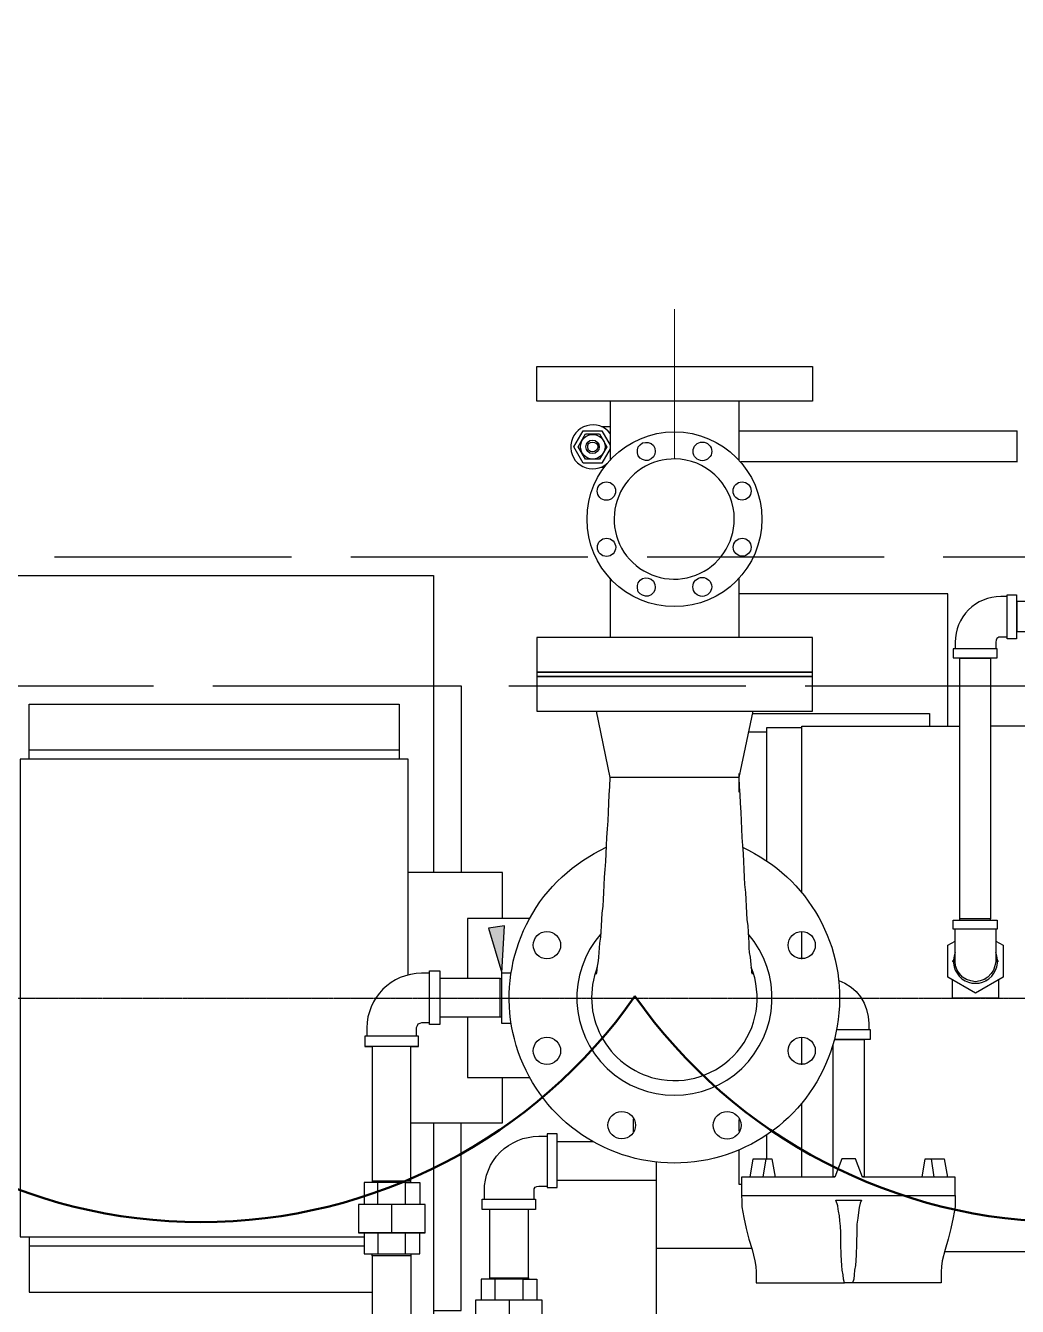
# Model space of a CAD drawing. Header units: millimetres. Extents: x -300 to 383236, y -195106 to -144646.
# Drawn here: x 24744 to 25430, y -175343 to -174457 of the extents above; entities that cross this region are included whole.
import ezdxf

# ---------------------------------------------------------------- set-up
doc = ezdxf.new("R2010")
doc.units = ezdxf.units.MM
doc.header["$LTSCALE"] = 60
doc.linetypes.add('CENTER2', pattern=[28.575, 19.05, -3.175, 3.175, -3.175])
doc.linetypes.add('PDF_IMPORT', pattern=[1, 0.8, -0.2])
doc.layers.add('C_REV', color=4, linetype='Continuous', lineweight=50)
doc.layers.add('EQUIPMENT', color=253, linetype='Continuous', lineweight=0)
doc.layers.add('CENTER', color=1, linetype='CENTER2')

# ---------------------------------------------------------------- blocks, each defined once
blk = doc.blocks.new('A$C44261593')
h = blk.add_hatch()
h.set_pattern_fill('ANSI31', color=253, scale=100)
h.set_pattern_definition([(45, (0, -50460), (-224.5064, 224.5064), [])])
edge = h.paths.add_edge_path()
edge.add_line((-58347.03, -14256), (-58347.03, -14056))
edge.add_line((-58347.03, -14056), (-57547.03, -14056))
edge.add_line((-57547.03, -14056), (-57547.03, -15056))
edge.add_line((-57547.03, -15056), (-60547.03, -15056))
edge.add_line((-60547.03, -15056), (-60547.03, -31056))
edge.add_line((-60547.03, -31056), (-57647.03, -31056))
edge.add_line((-57647.03, -31056), (-57647.03, -32268))
edge.add_line((-57647.03, -32268), (-43347.03, -32268))
edge.add_line((-43347.03, -32268), (-43347.03, -29256))
edge.add_line((-43347.03, -29256), (-34347.03, -29256))
edge.add_line((-34347.03, -29256), (-34347.03, -14206))
edge.add_line((-34347.03, -14206), (-33547.03, -14206))
edge.add_line((-33547.03, -14206), (-33547.03, -29256))
edge.add_line((-33547.03, -29256), (-30497.03, -29256))
edge.add_line((-30497.03, -29256), (-30497.03, -30056))
edge.add_line((-30497.03, -30056), (-30547.03, -30056))
edge.add_line((-30547.03, -30056), (-30547.03, -34906))
edge.add_line((-30547.03, -34906), (-30569.24, -34906))
edge.add_arc((-31589.72, -35133.69), 1045.58, 12.57767, 76.57873)
edge.add_line((-31347.03, -34116.66), (-31347.03, -30056))
edge.add_line((-31347.03, -30056), (-42547.03, -30056))
edge.add_line((-42547.03, -30056), (-42547.03, -34906))
edge.add_line((-42547.03, -34906), (-43347.03, -34906))
edge.add_line((-43347.03, -34906), (-43347.03, -33068))
edge.add_line((-43347.03, -33068), (-57647.03, -33068))
edge.add_line((-57647.03, -33068), (-57647.03, -34906))
edge.add_line((-57647.03, -34906), (-58447.03, -34906))
edge.add_line((-58447.03, -34906), (-58447.03, -31856))
edge.add_line((-58447.03, -31856), (-66197.03, -31856))
edge.add_line((-66197.03, -31856), (-66197.03, -31056))
edge.add_line((-66197.03, -31056), (-61347.03, -31056))
edge.add_line((-61347.03, -31056), (-61347.03, -14256))
edge.add_line((-61347.03, -14256), (-58347.03, -14256))

msp = doc.modelspace()

# ---------------------------------------------------------------- linework, layer by layer
at = {"layer": 'C_REV'}
msp.add_lwpolyline([(35365.28, -175128.33, -0.520567), (34765.28, -175128.33, -0.520567), (34165.28, -175128.33, -0.520567), (33565.28, -175128.33, -0.520567), (32965.28, -175128.33, -0.520567), (32365.28, -175128.33, -0.520567), (31765.28, -175128.33, -0.520567), (31165.28, -175128.33, -0.520567), (30565.28, -175128.33, -0.520567), (29965.28, -175128.33, -0.520567), (29365.28, -175128.33, -0.520567), (28765.28, -175128.33, -0.520567), (28165.28, -175128.33, -0.520567), (27565.28, -175128.33, -0.520567), (26965.28, -175128.33, -0.520567), (26365.28, -175128.33, -0.520567), (25765.28, -175128.33, -0.520567), (25165.28, -175128.33, -0.520567), (24565.28, -175128.33, -0.520567), (23965.28, -175128.33, -0.520567), (23365.28, -175128.33, -0.520567), (22765.28, -175128.33, -0.520567)], format="xyb", dxfattribs=at)
at = {"layer": 'CENTER', "color": 253, "ltscale": 0.001}
msp.add_line((23657.56, -175129.65), (27328.37, -175129.65), dxfattribs=at)
at = {"layer": 'EQUIPMENT', "color": 253, "lineweight": 13}
msp.add_lwpolyline([(25192.66, -174756.59), (25192.66, -174716.9), (25192.66, -174693.09), (25192.66, -174653.4)], dxfattribs=at)
at = {"layer": 'EQUIPMENT', "color": 253, "lineweight": 25}
for points in [[(25287.91, -174693.09), (25287.91, -174716.9), (25287.12, -174716.9), (25286.33, -174716.9), (25284.47, -174716.9), (25282.09, -174716.9), (25278.92, -174716.9), (25274.95, -174716.9), (25270.45, -174716.9), (25265.42, -174716.9), (25259.87, -174716.9), (25253.52, -174716.9), (25247.17, -174716.9), (25240.29, -174716.9), (25232.62, -174716.9), (25224.94, -174716.9), (25217.01, -174716.9), (25209.07, -174716.9), (25200.87, -174716.9), (25192.66, -174716.9), (25183.93, -174716.9), (25175.99, -174716.9), (25167.79, -174716.9), (25159.86, -174716.9), (25152.18, -174716.9), (25145.04, -174716.9), (25137.89, -174716.9), (25131.28, -174716.9), (25124.93, -174716.9), (25119.64, -174716.9), (25114.61, -174716.9), (25110.11, -174716.9), (25106.14, -174716.9), (25102.97, -174716.9), (25100.59, -174716.9), (25098.74, -174716.9), (25097.68, -174716.9), (25097.41, -174716.9), (25097.41, -174693.09), (25097.68, -174693.09), (25098.74, -174693.09), (25100.59, -174693.09), (25102.97, -174693.09), (25106.14, -174693.09), (25110.11, -174693.09), (25114.61, -174693.09), (25119.64, -174693.09), (25124.93, -174693.09), (25131.28, -174693.09), (25137.89, -174693.09), (25145.04, -174693.09), (25152.18, -174693.09), (25159.86, -174693.09), (25167.79, -174693.09), (25175.99, -174693.09), (25183.93, -174693.09), (25192.66, -174693.09), (25200.87, -174693.09), (25209.07, -174693.09), (25217.01, -174693.09), (25224.94, -174693.09), (25232.62, -174693.09), (25240.29, -174693.09), (25247.17, -174693.09), (25253.52, -174693.09), (25259.87, -174693.09), (25265.42, -174693.09), (25270.45, -174693.09), (25274.95, -174693.09), (25278.92, -174693.09), (25282.09, -174693.09), (25284.47, -174693.09), (25286.33, -174693.09), (25287.12, -174693.09)], [(25131.02, -174757.12), (25125.99, -174748.65), (25131.02, -174739.66), (25140.81, -174739.66), (25145.83, -174748.65), (25140.81, -174757.12)], [(25136.04, -174745.21), (25137.37, -174745.48), (25138.69, -174746.27), (25139.48, -174747.6), (25139.48, -174749.18), (25138.69, -174750.77), (25137.37, -174751.83), (25136.04, -174752.09), (25134.46, -174751.83), (25133.13, -174750.77), (25132.6, -174749.18), (25132.6, -174747.6), (25133.13, -174746.27), (25134.46, -174745.48)], [(25179.17, -174751.83), (25178.91, -174753.68), (25178.11, -174755.53), (25176.52, -174756.86), (25174.41, -174757.91), (25172.56, -174757.91), (25170.44, -174757.39), (25168.85, -174756.33), (25167.53, -174754.74), (25167, -174752.62), (25167, -174750.51), (25167.53, -174748.65), (25168.85, -174747.07), (25170.44, -174745.74), (25172.56, -174745.48), (25174.41, -174745.48), (25176.52, -174746.27), (25178.11, -174747.6), (25178.91, -174749.45)], [(25179.17, -174845.49), (25178.91, -174847.61), (25178.11, -174849.2), (25176.52, -174850.78), (25174.41, -174851.84), (25172.56, -174851.84), (25170.44, -174851.05), (25168.85, -174850.25), (25167.53, -174848.67), (25167, -174846.29), (25167, -174844.43), (25167.53, -174842.58), (25168.85, -174840.73), (25170.44, -174839.67), (25172.56, -174839.14), (25174.41, -174839.41), (25176.52, -174839.94), (25178.11, -174841.52), (25178.91, -174843.64)], [(25422.59, -174850.78), (25428.94, -174850.78), (25428.94, -174851.05), (25428.94, -174852.11), (25428.94, -174853.69), (25428.94, -174855.81), (25428.94, -174858.46), (25428.94, -174861.37), (25428.94, -174864.54), (25428.94, -174867.72), (25428.94, -174870.63), (25428.94, -174873.8), (25428.94, -174876.18), (25428.94, -174878.04), (25428.94, -174879.62), (25428.94, -174880.95), (25428.94, -174881.21), (25422.59, -174881.21), (25422.59, -174880.95), (25422.59, -174879.62), (25422.59, -174878.04), (25422.59, -174876.18), (25422.59, -174873.8), (25422.59, -174870.63), (25422.59, -174867.72), (25422.59, -174864.54), (25422.59, -174861.37), (25422.59, -174858.46), (25422.59, -174855.81), (25422.59, -174853.69), (25422.59, -174852.11), (25422.59, -174851.05)], [(25287.91, -174880.42), (25287.12, -174880.42), (25286.33, -174880.42), (25284.47, -174880.42), (25282.09, -174880.42), (25278.92, -174880.42), (25274.95, -174880.42), (25270.45, -174880.42), (25265.42, -174880.42), (25259.87, -174880.42), (25253.52, -174880.42), (25247.17, -174880.42), (25240.29, -174880.42), (25232.62, -174880.42), (25224.94, -174880.42), (25217.01, -174880.42), (25209.07, -174880.42), (25200.87, -174880.42), (25192.66, -174880.42), (25183.93, -174880.42), (25175.99, -174880.42), (25167.79, -174880.42), (25159.86, -174880.42), (25152.18, -174880.42), (25145.04, -174880.42), (25137.89, -174880.42), (25131.28, -174880.42), (25124.93, -174880.42), (25119.64, -174880.42), (25114.61, -174880.42), (25110.11, -174880.42), (25106.14, -174880.42), (25102.97, -174880.42), (25100.59, -174880.42), (25098.74, -174880.42), (25097.68, -174880.42), (25097.41, -174880.42), (25097.41, -174904.23), (25097.68, -174904.23), (25098.74, -174904.23), (25100.59, -174904.23), (25102.97, -174904.23), (25106.14, -174904.23), (25110.11, -174904.23), (25114.61, -174904.23), (25119.64, -174904.23), (25124.93, -174904.23), (25131.28, -174904.23), (25137.89, -174904.23), (25145.04, -174904.23), (25152.18, -174904.23), (25159.86, -174904.23), (25167.79, -174904.23), (25175.99, -174904.23), (25183.93, -174904.23), (25192.66, -174904.23), (25200.87, -174904.23), (25209.07, -174904.23), (25217.01, -174904.23), (25224.94, -174904.23), (25232.62, -174904.23), (25240.29, -174904.23), (25247.17, -174904.23), (25253.52, -174904.23), (25259.87, -174904.23), (25265.42, -174904.23), (25270.45, -174904.23), (25274.95, -174904.23), (25278.92, -174904.23), (25282.09, -174904.23), (25284.47, -174904.23), (25286.33, -174904.23), (25287.12, -174904.23), (25287.91, -174904.23)], [(25385.28, -174894.44), (25385.54, -174894.44), (25386.6, -174894.44), (25388.19, -174894.44), (25390.31, -174894.44), (25392.95, -174894.44), (25395.86, -174894.44), (25399.04, -174894.44), (25402.21, -174894.44), (25405.39, -174894.44), (25408.3, -174894.44), (25410.68, -174894.44), (25413.06, -174894.44), (25414.65, -174894.44), (25415.44, -174894.44), (25415.71, -174894.44), (25415.71, -174888.09), (25415.44, -174888.09), (25414.65, -174888.09), (25413.06, -174888.09), (25410.68, -174888.09), (25408.3, -174888.09), (25405.39, -174888.09), (25402.21, -174888.09), (25399.04, -174888.09), (25395.86, -174888.09), (25392.95, -174888.09), (25390.31, -174888.09), (25388.19, -174888.09), (25386.6, -174888.09), (25385.54, -174888.09), (25385.28, -174888.09)], [(25287.91, -174904.23), (25287.12, -174904.23), (25286.33, -174904.23), (25284.47, -174904.23), (25282.09, -174904.23), (25278.92, -174904.23), (25274.95, -174904.23), (25270.45, -174904.23), (25265.42, -174904.23), (25259.87, -174904.23), (25253.52, -174904.23), (25247.17, -174904.23), (25240.29, -174904.23), (25232.62, -174904.23), (25224.94, -174904.23), (25217.01, -174904.23), (25209.07, -174904.23), (25200.87, -174904.23), (25192.66, -174904.23), (25183.93, -174904.23), (25175.99, -174904.23), (25167.79, -174904.23), (25159.86, -174904.23), (25152.18, -174904.23), (25145.04, -174904.23), (25137.89, -174904.23), (25131.28, -174904.23), (25124.93, -174904.23), (25119.64, -174904.23), (25114.61, -174904.23), (25110.11, -174904.23), (25106.14, -174904.23), (25102.97, -174904.23), (25100.59, -174904.23), (25098.74, -174904.23), (25097.68, -174904.23), (25097.41, -174904.23), (25097.41, -174907.4), (25097.68, -174907.4), (25098.74, -174907.4), (25100.59, -174907.4), (25102.97, -174907.4), (25106.14, -174907.4), (25110.11, -174907.4), (25114.61, -174907.4), (25119.64, -174907.4), (25124.93, -174907.4), (25131.28, -174907.4), (25137.89, -174907.4), (25145.04, -174907.4), (25152.18, -174907.4), (25159.86, -174907.4), (25167.79, -174907.4), (25175.99, -174907.4), (25183.93, -174907.4), (25192.66, -174907.4), (25200.87, -174907.4), (25209.07, -174907.4), (25217.01, -174907.4), (25224.94, -174907.4), (25232.62, -174907.4), (25240.29, -174907.4), (25247.17, -174907.4), (25253.52, -174907.4), (25259.87, -174907.4), (25265.42, -174907.4), (25270.45, -174907.4), (25274.95, -174907.4), (25278.92, -174907.4), (25282.09, -174907.4), (25284.47, -174907.4), (25286.33, -174907.4), (25287.12, -174907.4), (25287.91, -174907.4)], [(25097.41, -174931.22), (25097.68, -174931.22), (25098.74, -174931.22), (25100.59, -174931.22), (25102.97, -174931.22), (25106.14, -174931.22), (25110.11, -174931.22), (25114.61, -174931.22), (25119.64, -174931.22), (25124.93, -174931.22), (25131.28, -174931.22), (25137.89, -174931.22), (25145.04, -174931.22), (25152.18, -174931.22), (25159.86, -174931.22), (25167.79, -174931.22), (25175.99, -174931.22), (25183.93, -174931.22), (25192.66, -174931.22), (25200.87, -174931.22), (25209.07, -174931.22), (25217.01, -174931.22), (25224.94, -174931.22), (25232.62, -174931.22), (25240.29, -174931.22), (25247.17, -174931.22), (25253.52, -174931.22), (25259.87, -174931.22), (25265.42, -174931.22), (25270.45, -174931.22), (25274.95, -174931.22), (25278.92, -174931.22), (25282.09, -174931.22), (25284.47, -174931.22), (25286.33, -174931.22), (25287.12, -174931.22), (25287.91, -174931.22), (25287.91, -174907.4), (25287.12, -174907.4), (25286.33, -174907.4), (25284.47, -174907.4), (25282.09, -174907.4), (25278.92, -174907.4), (25274.95, -174907.4), (25270.45, -174907.4), (25265.42, -174907.4), (25259.87, -174907.4), (25253.52, -174907.4), (25247.17, -174907.4), (25240.29, -174907.4), (25232.62, -174907.4), (25224.94, -174907.4), (25217.01, -174907.4), (25209.07, -174907.4), (25200.87, -174907.4), (25192.66, -174907.4), (25183.93, -174907.4), (25175.99, -174907.4), (25167.79, -174907.4), (25159.86, -174907.4), (25152.18, -174907.4), (25145.04, -174907.4), (25137.89, -174907.4), (25131.28, -174907.4), (25124.93, -174907.4), (25119.64, -174907.4), (25114.61, -174907.4), (25110.11, -174907.4), (25106.14, -174907.4), (25102.97, -174907.4), (25100.59, -174907.4), (25098.74, -174907.4), (25097.68, -174907.4), (25097.41, -174907.4)], [(24746.58, -174958.2), (24746.58, -174926.45), (25002.16, -174926.45), (25002.16, -174958.2)], [(25385.28, -175082.03), (25385.28, -175075.68), (25385.54, -175075.68), (25386.6, -175075.68), (25388.19, -175075.68), (25390.31, -175075.68), (25392.95, -175075.68), (25395.86, -175075.68), (25399.04, -175075.68), (25402.21, -175075.68), (25405.39, -175075.68), (25408.3, -175075.68), (25410.68, -175075.68), (25413.06, -175075.68), (25414.65, -175075.68), (25415.44, -175075.68), (25415.71, -175075.68), (25415.71, -175082.03), (25415.44, -175082.03), (25414.65, -175082.03), (25413.06, -175082.03), (25410.68, -175082.03), (25408.3, -175082.03), (25405.39, -175082.03), (25402.21, -175082.03), (25399.04, -175082.03), (25395.86, -175082.03), (25392.95, -175082.03), (25390.31, -175082.03), (25388.19, -175082.03), (25386.6, -175082.03), (25385.54, -175082.03)], [(25064.08, -175081.24), (25073.34, -175112.19), (25075.19, -175079.65)], [(25023.33, -175110.87), (25030.47, -175110.87), (25030.47, -175111.4), (25030.47, -175112.46), (25030.47, -175114.04), (25030.47, -175116.69), (25030.47, -175119.07), (25030.47, -175122.25), (25030.47, -175125.69), (25030.47, -175129.65), (25030.47, -175133.09), (25030.47, -175136.53), (25030.47, -175139.71), (25030.47, -175142.62), (25030.47, -175144.74), (25030.47, -175146.85), (25030.47, -175147.65), (25030.47, -175147.91), (25023.33, -175147.91), (25023.33, -175147.65), (25023.33, -175146.85), (25023.33, -175144.74), (25023.33, -175142.62), (25023.33, -175139.71), (25023.33, -175136.53), (25023.33, -175133.09), (25023.33, -175129.65), (25023.33, -175125.69), (25023.33, -175122.25), (25023.33, -175119.07), (25023.33, -175116.69), (25023.33, -175114.04), (25023.33, -175112.46), (25023.33, -175111.4)], [(25111.44, -175260.62), (25111.44, -175260.36), (25111.44, -175259.56), (25111.44, -175257.45), (25111.44, -175255.33), (25111.44, -175252.42), (25111.44, -175249.25), (25111.44, -175245.81), (25111.44, -175242.37), (25111.44, -175238.4), (25111.44, -175234.96), (25111.44, -175231.78), (25111.44, -175229.4), (25111.44, -175226.76), (25111.44, -175225.17), (25111.44, -175224.11), (25111.44, -175223.58), (25104.56, -175223.58), (25104.56, -175224.11), (25104.56, -175225.17), (25104.56, -175226.76), (25104.56, -175229.4), (25104.56, -175231.78), (25104.56, -175234.96), (25104.56, -175238.4), (25104.56, -175242.37), (25104.56, -175245.81), (25104.56, -175249.25), (25104.56, -175252.42), (25104.56, -175255.33), (25104.56, -175257.45), (25104.56, -175259.56), (25104.56, -175260.36), (25104.56, -175260.62)], [(25096.62, -175268.56), (25096.62, -175275.7), (25096.36, -175275.7), (25095.56, -175275.7), (25093.44, -175275.7), (25091.33, -175275.7), (25088.42, -175275.7), (25085.24, -175275.7), (25081.8, -175275.7), (25078.36, -175275.7), (25074.39, -175275.7), (25070.96, -175275.7), (25067.78, -175275.7), (25064.87, -175275.7), (25062.75, -175275.7), (25061.17, -175275.7), (25059.84, -175275.7), (25059.58, -175275.7), (25059.58, -175268.56), (25059.84, -175268.56), (25061.17, -175268.56), (25062.75, -175268.56), (25064.87, -175268.56), (25067.78, -175268.56), (25070.96, -175268.56), (25074.39, -175268.56), (25078.36, -175268.56), (25081.8, -175268.56), (25085.24, -175268.56), (25088.42, -175268.56), (25091.33, -175268.56), (25093.44, -175268.56), (25095.56, -175268.56), (25096.36, -175268.56)], [(25315.69, -175326.5), (25314.64, -175326.5), (25313.05, -175326.5), (25311.46, -175326.5), (25310.14, -175326.5), (25309.34, -175323.86), (25309.08, -175320.95), (25308.55, -175317.77), (25308.29, -175314.6), (25307.76, -175307.45), (25307.49, -175299.52), (25307.49, -175291.58), (25307.23, -175287.35), (25306.96, -175283.64), (25306.7, -175280.2), (25305.91, -175277.03), (25305.64, -175275.44), (25305.38, -175273.32), (25304.05, -175269.35), (25308.55, -175269.35), (25313.05, -175269.35), (25317.28, -175269.35), (25321.78, -175269.35), (25320.99, -175271.47), (25320.19, -175274.38), (25319.66, -175277.82), (25319.4, -175281.79), (25318.61, -175286.02), (25318.61, -175290.52), (25318.34, -175299.52), (25318.08, -175307.45), (25317.81, -175314.6), (25317.02, -175317.77), (25316.75, -175320.95), (25316.49, -175323.86)], [(25078.36, -175338.41), (25055.08, -175338.41), (25055.08, -175358.25), (25078.36, -175358.25), (25101.12, -175358.25), (25101.12, -175338.41)]]:
    msp.add_lwpolyline(points, close=True, dxfattribs=at)
for points in [[(25148.21, -174716.9), (25148.21, -174757.91)], [(25237.11, -174716.9), (25237.11, -174757.91)], [(25148.21, -174749.98), (25142.39, -174759.77), (25129.43, -174759.77), (25123.08, -174748.65), (25129.43, -174737.54), (25142.39, -174737.54), (25148.21, -174747.33)], [(25148.21, -174734.63), (25145.04, -174734.63), (25142.13, -174734.63)], [(25429.47, -174737.81), (25237.11, -174737.81)], [(25429.73, -174758.97), (25429.47, -174758.97), (25429.47, -174758.71), (25429.47, -174757.91), (25429.47, -174756.33), (25429.47, -174753.95), (25429.47, -174751.56), (25429.47, -174748.65), (25429.47, -174745.74), (25429.47, -174743.1), (25429.47, -174740.98), (25429.47, -174739.39), (25429.47, -174738.07), (25429.47, -174737.81), (25429.73, -174737.81)], [(25429.47, -174758.97), (25238.44, -174758.97)], [(25142.13, -174762.68), (25143.98, -174762.68)], [(24721.18, -175101.08), (24721.18, -174837.55), (25025.98, -174837.55), (25025.98, -175042.87)], [(25148.21, -174839.41), (25148.21, -174880.42)], [(25237.11, -174839.41), (25237.11, -174880.42)], [(25381.58, -174941.54), (25381.58, -174850.25), (25237.11, -174850.25)], [(25428.94, -174855.28), (25429.47, -174855.28)], [(26590.46, -174876.45), (25429.47, -174876.45), (25429.47, -174876.18), (25429.47, -174875.39), (25429.47, -174873.27), (25429.47, -174871.16), (25429.47, -174868.51), (25429.47, -174866.13), (25429.47, -174863.22), (25429.47, -174860.57), (25429.47, -174858.46), (25429.47, -174856.87), (25429.47, -174855.55), (25429.47, -174855.28), (26590.46, -174855.28)], [(25422.59, -174880.15), (25418.09, -174880.15), (25416.77, -174880.15), (25415.44, -174880.95), (25414.91, -174882.27), (25414.65, -174883.59), (25414.65, -174888.09)], [(25428.94, -174876.45), (25429.47, -174876.45)], [(25410.94, -174894.44), (25410.94, -174894.97), (25410.68, -174894.97), (25409.89, -174894.97), (25408.3, -174894.97), (25405.92, -174894.97), (25403.01, -174894.97), (25400.63, -174894.97), (25397.72, -174894.97), (25395.07, -174894.97), (25392.95, -174894.97), (25391.37, -174894.97), (25390.04, -174894.97), (25389.78, -174894.97), (25389.78, -174894.44)], [(25410.94, -174894.97), (25410.94, -175074.89), (25410.68, -175074.89), (25409.89, -175074.89), (25408.3, -175074.89), (25405.92, -175074.89), (25403.01, -175074.89), (25400.63, -175074.89), (25397.72, -175074.89), (25395.07, -175074.89), (25392.95, -175074.89), (25391.37, -175074.89), (25390.04, -175074.89), (25389.78, -175074.89), (25389.78, -174894.97)], [(25025.98, -174913.75), (25045.03, -174913.75), (25045.03, -175042.87)], [(25246.64, -174931.22), (25237.11, -174977.25), (25236.32, -174977.25), (25235.53, -174977.25), (25233.67, -174977.25), (25231.03, -174977.25), (25227.85, -174977.25), (25224.15, -174977.25), (25219.65, -174977.25), (25214.89, -174977.25), (25209.33, -174977.25), (25204.04, -174977.25), (25198.22, -174977.25), (25192.66, -174977.25), (25186.58, -174977.25), (25180.76, -174977.25), (25175.47, -174977.25), (25170.44, -174977.25), (25165.41, -174977.25), (25161.18, -174977.25), (25157.47, -174977.25), (25153.77, -174977.25), (25151.39, -174977.25), (25149.54, -174977.25), (25148.48, -174977.25), (25148.21, -174977.25), (25138.69, -174931.22)], [(25246.37, -174932.8), (25368.88, -174932.8), (25368.88, -174941.54)], [(25243.46, -174945.5), (25256.43, -174945.5)], [(25256.43, -175034.93), (25256.43, -175025.14), (25256.43, -175015.88), (25256.43, -175007.15), (25256.43, -174998.42), (25256.43, -174990.48), (25256.43, -174983.34), (25256.43, -174976.46), (25256.43, -174970.11), (25256.43, -174964.55), (25256.43, -174959.53), (25256.43, -174955.03), (25256.43, -174951.06), (25256.43, -174947.89), (25256.43, -174945.77), (25256.43, -174943.92), (25256.43, -174942.86), (25256.43, -174942.59), (25280.51, -174942.59)], [(25280.51, -175056.63), (25280.51, -175046.05), (25280.51, -175035.99), (25280.51, -175026.2), (25280.51, -175016.68), (25280.51, -175007.42), (25280.51, -174998.69), (25280.51, -174990.75), (25280.51, -174983.34), (25280.51, -174976.2), (25280.51, -174969.85), (25280.51, -174963.76), (25280.51, -174958.73), (25280.51, -174954.24), (25280.51, -174950.53), (25280.51, -174947.36), (25280.51, -174944.71), (25280.51, -174942.86), (25280.51, -174942.06), (25280.51, -174941.54), (25389.78, -174941.54)], [(25520.48, -174941.54), (25410.94, -174941.54)], [(24746.58, -174964.55), (24746.58, -174958.2)], [(25002.16, -174958.2), (25002.16, -174964.55)], [(25008.51, -175113.78), (25008.51, -174964.55), (24740.23, -174964.55), (24740.23, -175294.75), (24978.09, -175294.75)], [(25138.69, -175112.99), (25138.69, -175112.72), (25138.95, -175111.93), (25139.22, -175110.6), (25139.22, -175108.75), (25139.48, -175106.37), (25140.01, -175103.99), (25140.28, -175101.34), (25140.54, -175098.17), (25140.81, -175094.99), (25141.07, -175091.55), (25141.6, -175087.59), (25141.86, -175083.88), (25142.13, -175079.65), (25142.39, -175075.41), (25142.66, -175070.92), (25143.19, -175066.15), (25143.45, -175061.39), (25143.72, -175056.63), (25143.98, -175051.6), (25144.24, -175046.05), (25144.77, -175040.75), (25145.04, -175035.2), (25145.3, -175029.91), (25145.57, -175024.09), (25145.83, -175018.53), (25146.36, -175012.71), (25146.63, -175007.15), (25146.89, -175001.07), (25147.16, -174994.98), (25147.42, -174989.16), (25147.95, -174983.34), (25148.21, -174977.25)], [(25237.11, -174977.25), (25237.38, -174983.34), (25237.64, -174989.16), (25237.91, -174994.98), (25238.44, -175001.07), (25238.7, -175007.15), (25238.97, -175012.71), (25239.23, -175018.53), (25239.49, -175024.09), (25240.02, -175029.91), (25240.29, -175035.2), (25240.55, -175040.75), (25240.82, -175046.05), (25241.08, -175051.07), (25241.61, -175056.63), (25241.88, -175061.39), (25242.14, -175066.15), (25242.41, -175070.92), (25242.67, -175075.41), (25243.2, -175079.65), (25243.46, -175083.88), (25243.73, -175087.59), (25243.99, -175091.55), (25243.99, -175094.99), (25244.26, -175098.17), (25244.79, -175101.34), (25245.05, -175103.99), (25245.32, -175106.37), (25245.58, -175108.75), (25245.84, -175110.6), (25245.84, -175111.93), (25246.37, -175112.72), (25246.37, -175112.99)], [(25237.11, -174979.37), (25237.38, -174979.37)], [(25237.38, -174987.31), (25237.38, -174980.69), (25237.38, -174974.34)], [(25073.6, -175074.62), (25073.6, -175069.06), (25073.6, -175063.51), (25073.6, -175059.01), (25073.6, -175055.04), (25073.6, -175051.07), (25073.6, -175048.43), (25073.6, -175046.05), (25073.6, -175044.46), (25073.6, -175043.14), (25073.6, -175042.87), (25008.51, -175042.87)], [(25092.39, -175074.62), (25049.52, -175074.62), (25049.52, -175082.29), (25049.52, -175090.5), (25049.52, -175098.7), (25049.52, -175107.43), (25049.52, -175116.16)], [(25389.78, -175075.68), (25389.78, -175074.89)], [(25410.94, -175075.68), (25410.94, -175074.89)], [(25280.51, -175102.67), (25280.51, -175093.14), (25280.51, -175083.62)], [(25414.65, -175082.03), (25414.65, -175086.79), (25414.65, -175089.97), (25414.65, -175093.41), (25414.65, -175096.32), (25414.65, -175099.23), (25414.65, -175101.34), (25414.65, -175102.93), (25414.65, -175103.99), (25414.65, -175104.25), (25414.12, -175107.43), (25413.06, -175110.34), (25411.47, -175112.72), (25409.09, -175115.1), (25406.71, -175116.69), (25403.8, -175117.75), (25400.63, -175118.28), (25397.45, -175117.75), (25394.54, -175116.69), (25391.63, -175115.1), (25389.51, -175112.72), (25387.93, -175110.34), (25386.87, -175107.43), (25386.6, -175104.25), (25386.6, -175103.99), (25386.6, -175102.93), (25386.6, -175101.34), (25386.6, -175099.23), (25386.6, -175096.32), (25386.6, -175093.41), (25386.6, -175089.97), (25386.6, -175086.79), (25386.6, -175082.03)], [(25414.65, -175090.23), (25419.68, -175093.14), (25419.68, -175115.1), (25400.63, -175126.21), (25381.58, -175115.1), (25381.58, -175093.14), (25386.6, -175090.23)], [(25385.28, -175104.78), (25385.02, -175104.25), (25385.28, -175103.46)], [(25415.71, -175103.46), (25416.24, -175104.25), (25415.71, -175104.78)], [(25079.69, -175147.12), (25073.34, -175147.12), (25073.34, -175129.65), (25073.34, -175112.19), (25079.69, -175112.19)], [(25072.01, -175116.16), (25030.47, -175116.16)], [(25073.34, -175142.88), (25072.01, -175142.88), (25072.01, -175142.62), (25072.01, -175141.56), (25072.01, -175139.97), (25072.01, -175137.86), (25072.01, -175135.21), (25072.01, -175132.56), (25072.01, -175129.65), (25072.01, -175126.48), (25072.01, -175123.83), (25072.01, -175121.45), (25072.01, -175119.07), (25072.01, -175117.48), (25072.01, -175116.69), (25072.01, -175116.16), (25073.34, -175116.16)], [(25306.17, -175117.48), (25310.4, -175119.34), (25314.64, -175121.98), (25318.08, -175125.16), (25321.25, -175128.86), (25323.63, -175133.09), (25325.22, -175137.59), (25326.54, -175142.35), (25326.81, -175147.12), (25326.81, -175151.61)], [(25416.5, -175116.95), (25416.5, -175129.65), (25384.75, -175129.65), (25384.75, -175116.95)], [(25393.22, -175117.48), (25392.69, -175117.48), (25392.42, -175116.95)], [(25408.56, -175116.95), (25408.3, -175117.48), (25407.51, -175117.48)], [(25073.34, -175129.65), (25078.36, -175129.65)], [(25023.33, -175146.85), (25017.77, -175146.85), (25016.45, -175147.12), (25015.13, -175147.65), (25014.6, -175148.7), (25014.07, -175150.29), (25014.07, -175155.85)], [(25072.01, -175142.88), (25030.47, -175142.88)], [(25049.52, -175142.88), (25049.52, -175151.61), (25049.52, -175160.08), (25049.52, -175168.55), (25049.52, -175176.49), (25049.52, -175184.42), (25092.39, -175184.42)], [(25015.66, -175162.99), (25015.66, -175155.85), (25015.13, -175155.85), (25014.07, -175155.85), (25012.48, -175155.85), (25010.1, -175155.85), (25007.46, -175155.85), (25004.02, -175155.85), (25000.84, -175155.85), (24997.14, -175155.85), (24993.43, -175155.85), (24989.99, -175155.85), (24986.82, -175155.85), (24983.91, -175155.85), (24981.79, -175155.85), (24979.94, -175155.85), (24978.88, -175155.85), (24978.62, -175155.85), (24978.62, -175162.99)], [(25280.51, -175175.69), (25280.51, -175166.17), (25280.51, -175156.64)], [(25302.99, -175157.96), (25305.64, -175157.96), (25308.82, -175157.96), (25311.73, -175157.96), (25314.9, -175157.96), (25318.08, -175157.96), (25320.99, -175157.96), (25323.37, -175157.96), (25325.22, -175157.96), (25326.81, -175157.96), (25327.87, -175157.96), (25328.13, -175157.96), (25328.13, -175151.61), (25327.87, -175151.61), (25326.81, -175151.61), (25324.96, -175151.61), (25322.84, -175151.61), (25320.19, -175151.61), (25317.02, -175151.61), (25313.84, -175151.61), (25310.67, -175151.61), (25307.49, -175151.61), (25304.58, -175151.61)], [(25323.63, -175158.49), (25323.37, -175158.49), (25322.04, -175158.49), (25320.99, -175158.49), (25318.61, -175158.49), (25316.49, -175158.49), (25313.58, -175158.49), (25310.93, -175158.49), (25308.55, -175158.49), (25306.17, -175158.49), (25304.32, -175158.49), (25302.99, -175158.49)], [(25323.63, -175157.96), (25323.63, -175158.49), (25323.63, -175253.21), (25323.37, -175253.21), (25322.57, -175253.21)], [(24983.64, -175255.86), (24983.91, -175255.86), (24984.97, -175255.86), (24986.55, -175255.86), (24988.67, -175255.86), (24991.32, -175255.86), (24994.23, -175255.86), (24997.14, -175255.86), (24999.78, -175255.86), (25002.69, -175255.86), (25005.34, -175255.86), (25007.46, -175255.86), (25009.04, -175255.86), (25010.1, -175255.86), (25010.37, -175255.86), (25010.37, -175162.99), (25012.48, -175162.99), (25014.07, -175162.99), (25015.39, -175162.99), (25015.66, -175162.99), (25015.13, -175162.99), (25014.07, -175162.99), (25012.22, -175162.99), (25010.1, -175162.99), (25007.19, -175162.99), (25004.02, -175162.99), (25000.58, -175162.99), (24997.14, -175162.99), (24993.43, -175162.99), (24989.99, -175162.99), (24986.82, -175162.99), (24983.91, -175162.99), (24981.79, -175162.99), (24979.94, -175162.99), (24978.88, -175162.99), (24978.62, -175162.99), (24978.88, -175162.99), (24979.94, -175162.99), (24981.53, -175162.99), (24983.64, -175162.99), (24983.64, -175255.86), (24983.64, -175257.18)], [(25303.52, -175253.21), (25302.47, -175253.21), (25302.2, -175253.21), (25302.2, -175161.4)], [(25010.37, -175215.91), (25073.6, -175215.91), (25073.6, -175215.64), (25073.6, -175214.59), (25073.6, -175213), (25073.6, -175210.62), (25073.6, -175207.71), (25073.6, -175204.27), (25073.6, -175200.03), (25073.6, -175195.27), (25073.6, -175190.24), (25073.6, -175184.42)], [(25280.51, -175253.48), (25280.51, -175245.54), (25280.51, -175237.6), (25280.51, -175229.4), (25280.51, -175220.41), (25280.51, -175211.41), (25280.51, -175202.68)], [(25025.98, -175215.91), (25025.98, -175421.75), (25010.37, -175421.75)], [(25025.98, -175345.55), (25045.03, -175345.55), (25045.03, -175215.91)], [(25164.35, -175221.99), (25164.35, -175217.76), (25164.35, -175213)], [(25237.38, -175221.73), (25237.38, -175213.53)], [(25111.44, -175228.87), (25136.04, -175228.87)], [(25256.43, -175240.78), (25256.43, -175232.58), (25256.43, -175224.11)], [(25238.97, -175258.51), (25237.38, -175258.51), (25237.38, -175250.83), (25237.38, -175242.9), (25237.38, -175234.69)], [(25179.96, -175243.16), (25179.96, -175251.89), (25179.96, -175260.09), (25179.96, -175268.3), (25179.96, -175275.97), (25179.96, -175283.38), (25179.96, -175290.26), (25179.96, -175296.61), (25179.96, -175302.69), (25179.96, -175381.8)], [(25386.6, -175266.18), (25386.6, -175253.48), (25386.34, -175253.48), (25385.28, -175253.48), (25383.69, -175253.48), (25381.58, -175253.48), (25378.4, -175253.48), (25374.96, -175253.48), (25370.73, -175253.48), (25365.97, -175253.48), (25360.94, -175253.48), (25355.12, -175253.48), (25349.03, -175253.48), (25342.68, -175253.48), (25336.07, -175253.48), (25329.45, -175253.48), (25322.57, -175253.48), (25317.81, -175240.78), (25313.05, -175240.78), (25308.29, -175240.78), (25303.52, -175253.48), (25296.38, -175253.48), (25289.77, -175253.48), (25283.15, -175253.48), (25276.8, -175253.48), (25270.72, -175253.48), (25264.89, -175253.48), (25259.87, -175253.48), (25255.11, -175253.48), (25251.14, -175253.48), (25247.43, -175253.48), (25244.26, -175253.48), (25242.14, -175253.48), (25240.55, -175253.48), (25239.49, -175253.48), (25238.97, -175253.48), (25238.97, -175266.18), (25239.49, -175266.18), (25240.55, -175266.18), (25242.14, -175266.18), (25244.79, -175266.18), (25247.96, -175266.18), (25251.67, -175266.18), (25255.9, -175266.18), (25260.93, -175266.18), (25265.95, -175266.18), (25272.04, -175266.18), (25278.12, -175266.18), (25284.74, -175266.18), (25291.62, -175266.18), (25298.76, -175266.18), (25305.64, -175266.18), (25313.05, -175266.18), (25320.19, -175266.18), (25327.6, -175266.18), (25334.48, -175266.18), (25341.09, -175266.18), (25347.97, -175266.18), (25353.79, -175266.18), (25359.88, -175266.18), (25365.44, -175266.18), (25370.2, -175266.18), (25374.43, -175266.18), (25378.14, -175266.18), (25381.31, -175266.18), (25383.69, -175266.18), (25385.28, -175266.18), (25386.34, -175266.18), (25386.6, -175266.18), (25386.6, -175269.88), (25386.6, -175273.85), (25385.28, -175281.26), (25383.69, -175288.93), (25381.84, -175296.34), (25379.72, -175303.49), (25377.61, -175311.16), (25377.08, -175315.13), (25376.81, -175318.83), (25376.81, -175322.54), (25376.81, -175326.5), (25376.55, -175326.5), (25375.49, -175326.5), (25373.64, -175326.5), (25370.73, -175326.5), (25367.55, -175326.5), (25363.85, -175326.5), (25359.35, -175326.5), (25354.32, -175326.5), (25348.5, -175326.5), (25342.42, -175326.5), (25336.07, -175326.5), (25329.45, -175326.5), (25322.84, -175326.5), (25315.69, -175326.5)], [(25244.79, -175253.48), (25246.9, -175240.78), (25255.9, -175240.78), (25257.75, -175240.78), (25259.87, -175240.78), (25262.25, -175253.48)], [(25253.78, -175253.48), (25255.9, -175240.78)], [(25363.85, -175253.48), (25365.97, -175240.78), (25368.08, -175240.78), (25370.2, -175240.78), (25378.93, -175240.78), (25381.31, -175253.48)], [(25372.05, -175253.48), (25370.2, -175240.78)], [(25010.37, -175257.18), (25010.37, -175255.86)], [(25111.44, -175255.6), (25179.96, -175255.6)], [(25302.2, -175253.48), (25302.2, -175253.21)], [(25323.63, -175253.48), (25323.63, -175253.21)], [(24987.61, -175272.26), (24987.61, -175257.18), (24978.09, -175257.18), (24978.09, -175272.26)], [(25006.66, -175257.18), (24987.61, -175257.18)], [(25006.66, -175272.26), (25006.66, -175257.18), (25016.45, -175257.18), (25016.45, -175272.26)], [(25095.56, -175268.56), (25095.56, -175263), (25095.56, -175261.42), (25096.36, -175260.36), (25097.41, -175259.83), (25098.74, -175259.56), (25104.56, -175259.56)], [(25006.66, -175306.4), (25006.66, -175291.84), (24987.61, -175291.84), (24978.09, -175291.84), (24974.12, -175291.84), (24997.14, -175291.84), (24997.14, -175272.26)], [(25020.16, -175291.84), (25020.16, -175272.26), (24997.14, -175272.26), (24974.12, -175272.26), (24974.12, -175291.84)], [(25238.97, -175266.18), (25239.23, -175269.88), (25239.23, -175273.85), (25240.55, -175281.26), (25242.14, -175288.93), (25243.99, -175296.34), (25246.37, -175303.49), (25248.23, -175311.16), (25248.76, -175315.13), (25249.02, -175318.83), (25249.02, -175322.54), (25249.02, -175326.5), (25249.55, -175326.5), (25250.34, -175326.5), (25252.19, -175326.5), (25255.11, -175326.5), (25258.28, -175326.5), (25262.25, -175326.5), (25266.48, -175326.5), (25271.77, -175326.5), (25277.33, -175326.5), (25283.42, -175326.5), (25289.77, -175326.5), (25296.12, -175326.5), (25302.99, -175326.5), (25310.14, -175326.5)], [(25064.87, -175323.06), (25064.87, -175275.7)], [(25091.59, -175323.06), (25091.59, -175275.7)], [(24978.09, -175291.84), (24978.09, -175306.4), (24983.64, -175306.4), (24983.91, -175306.4), (24984.7, -175306.4), (24986.29, -175306.4), (24988.41, -175306.4), (24991.05, -175306.4), (24993.96, -175306.4), (24997.14, -175306.4), (25000.31, -175306.4), (25002.96, -175306.4), (25005.6, -175306.4), (25007.72, -175306.4), (25009.31, -175306.4), (25010.37, -175306.4), (25016.45, -175306.4), (25016.45, -175291.84)], [(24987.61, -175291.84), (24987.61, -175306.4)], [(24997.14, -175291.84), (25020.16, -175291.84), (25016.45, -175291.84), (25006.66, -175291.84)], [(24746.58, -175294.75), (24746.58, -175301.1)], [(24978.09, -175301.1), (24746.58, -175301.1), (24746.58, -175332.85), (24983.64, -175332.85)], [(24978.09, -175306.4), (24987.61, -175306.4), (25006.66, -175306.4), (25016.45, -175306.4)], [(25010.37, -175306.4), (25010.37, -175307.72), (25010.1, -175307.72), (25009.04, -175307.72), (25007.46, -175307.72), (25005.34, -175307.72), (25002.69, -175307.72), (24999.78, -175307.72), (24997.14, -175307.72), (24994.23, -175307.72), (24991.32, -175307.72), (24988.67, -175307.72), (24986.55, -175307.72), (24984.97, -175307.72), (24983.91, -175307.72), (24983.64, -175307.72), (24983.64, -175306.4)], [(24983.64, -175307.72), (24983.64, -175499.81)], [(25010.37, -175307.72), (25010.37, -175499.81)], [(25245.84, -175302.69), (25179.96, -175302.69)], [(25379.19, -175304.81), (25520.48, -175304.81)], [(25068.57, -175338.41), (25068.57, -175323.86), (25059.05, -175323.86), (25059.05, -175338.41)], [(25064.87, -175323.86), (25064.87, -175323.06), (25065.4, -175323.06), (25066.19, -175323.06), (25067.78, -175323.06), (25069.63, -175323.06), (25072.28, -175323.06), (25075.19, -175323.06), (25078.36, -175323.06), (25081.27, -175323.06), (25083.92, -175323.06), (25086.57, -175323.06), (25088.42, -175323.06), (25090.01, -175323.06), (25091.33, -175323.06), (25091.59, -175323.06), (25091.59, -175323.86)], [(25087.89, -175323.86), (25068.57, -175323.86)], [(25087.89, -175338.41), (25087.89, -175323.86), (25097.41, -175323.86), (25097.41, -175338.41)], [(25078.36, -175338.41), (25078.36, -175358.25)]]:
    msp.add_lwpolyline(points, dxfattribs=at)
msp.add_lwpolyline([(25196.63, -174757.12, 2.602363), (25233.94, -174798.4, 0.381975)], format="xyb", close=True, dxfattribs=at)
at = {"layer": 'EQUIPMENT', "color": 253, "linetype": 'PDF_IMPORT', "lineweight": 25, "ltscale": 3.4125}
msp.add_lwpolyline([(26975.43, -174824.85), (24054.43, -174824.85), (24054.43, -174913.75), (26975.43, -174913.75)], dxfattribs=at)
at = {"layer": 'EQUIPMENT', "color": 253, "lineweight": 25}
for points in [[(25422.59, -174852.11), (25418.09, -174852.11, 0.415372), (25386.6, -174883.59), (25386.6, -174888.09)], [(25239.49, -175025.41, -3.31603), (25114.88, -175045.78), (25121.76, -175039.7), (25129.16, -175034.4), (25137.1, -175029.64), (25145.3, -175025.41)], [(25023.33, -175112.46), (25017.77, -175112.46, 0.412587), (24979.94, -175150.29), (24979.94, -175155.85)], [(25139.22, -175108.22, 0.45662), (25179.7, -175185.22, 0.606313), (25245.58, -175108.22)], [(25061.17, -175268.56), (25061.17, -175263, -0.417553), (25098.74, -175225.17), (25104.56, -175225.17)]]:
    msp.add_lwpolyline(points, format="xyb", dxfattribs=at)
at = {"layer": 'EQUIPMENT', "color": 253, "linetype": 'PDF_IMPORT', "lineweight": 13, "ltscale": 0.448333}
msp.add_lwpolyline([(25870.53, -175129.65), (24126.39, -175129.65)], dxfattribs=at)
at = {"layer": 'EQUIPMENT', "color": 253, "lineweight": 25}
for centre, radius in [((25136.09, -174748.46), 8.53), ((25192.57, -174798.59), 60.42), ((25135.93, -174748.54), 4.65), ((25211.86, -174751.68), 6.47), ((25145.56, -174779.13), 6.36), ((25239.32, -174779.08), 6.26), ((25145.62, -174818), 6.31), ((25239.39, -174817.94), 6.2), ((25211.8, -174845.37), 6.53), ((25104.44, -175093.07), 9.46), ((25280.54, -175092.99), 9.38), ((25104.44, -175166.1), 9.46), ((25280.54, -175166.02), 9.38), ((25156.12, -175217.48), 9.51), ((25228.99, -175217.56), 9.59)]:
    msp.add_circle(centre, radius, dxfattribs=at)
for centre, radius, start, end in [((25136.06, -174748.56), 15.22, 37.02544, 312.5857), ((25192.53, -175129.41), 67.44, 139.04121, 40.95879), ((25400.63, -175104.16), 15.25, 156.87577, 23.12423)]:
    msp.add_arc(centre, radius, start, end, dxfattribs=at)
at = {"layer": 'EQUIPMENT', "color": 253, "transparency": 33554559}
msp.add_solid([(25064.08, -175081.24), (25073.34, -175112.19), (25075.19, -175079.65)], dxfattribs=at)

# ---------------------------------------------------------------- block references
msp.add_blockref('A$C44261593', (71340, -144646.13))

doc.saveas('drawing.dxf')
